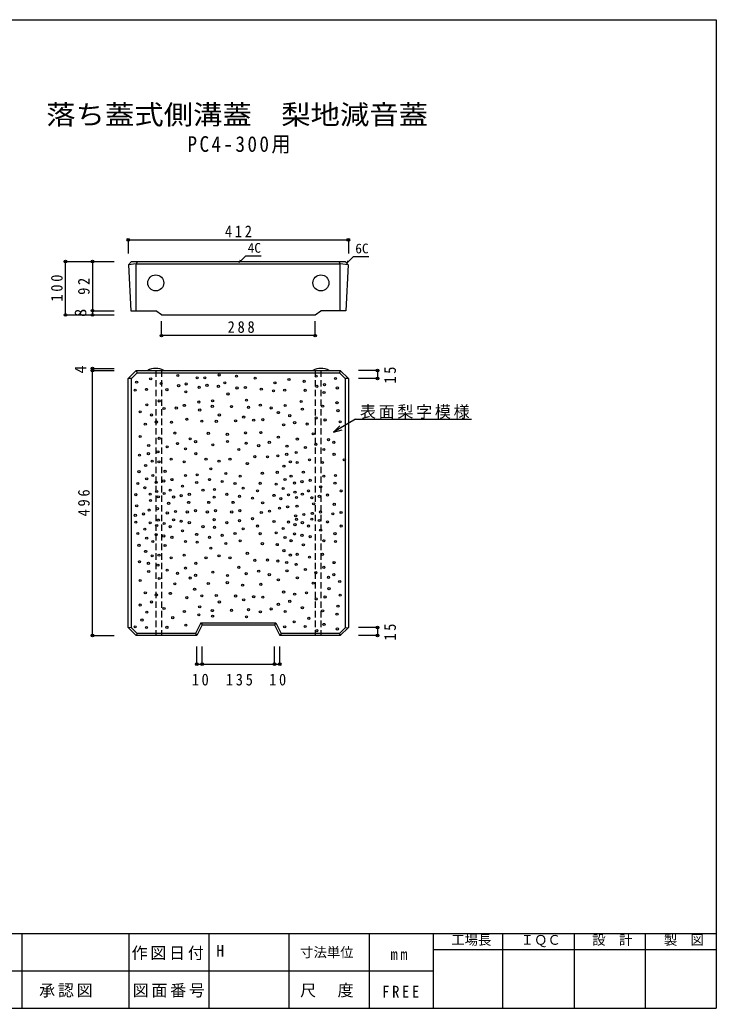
# Model space of a CAD drawing. Units: millimetres at full size, sheet at 1:10. Extents: x -1360 to 1340, y -960 to 890.
# Drawn here: x 36 to 1340, y -960 to 890 of the extents above; entities that cross this region are included whole.
import ezdxf
from ezdxf.enums import TextEntityAlignment as Align

# ---------------------------------------------------------------- set-up
doc = ezdxf.new("R2010")
doc.units = ezdxf.units.MM
doc.header["$LTSCALE"] = 10
doc.header["$PDMODE"] = 32
doc.header["$PDSIZE"] = 5
doc.linetypes.add('DASHED1', pattern=[1.8, 1.2, -0.6])
for name, color, linetype in [('0-1_躯体', 3, 'Continuous'), ('0-3_建具', 7, 'Continuous'), ('0-4_その他', 7, 'Continuous'), ('F-0_F-0ﾚｲﾔ', 2, 'Continuous')]:
    doc.layers.add(name, color=color, linetype=linetype)
doc.styles.add('ＭＳ ゴシック', font='')
doc.styles.get('ＭＳ ゴシック').set_extended_font_data('MS Gothic')

msp = doc.modelspace()

# ---------------------------------------------------------------- linework, layer by layer
at = {"layer": '0-1_躯体'}
for p, q in [((254.13, 433.48), (239.45, 431.48)), ((256.21, 437.48), (254.13, 433.48)), ((254.13, 433.48), (636.13, 433.48)), ((254.13, 345.48), (254.13, 433.48)), ((650.82, 431.48), (636.13, 433.48)), ((243.98, 345.48), (290.48, 345.48)), ((301.08, 337.48), (290.48, 345.48)), ((301.08, 337.48), (589.19, 337.48)), ((589.19, 337.48), (599.79, 345.48)), ((646.29, 345.48), (599.79, 345.48)), ((254.13, 233.48), (239.13, 218.48)), ((255.79, 229.48), (245.13, 218.82)), ((254.13, 233.48), (636.13, 233.48)), ((254.13, 233.48), (255.79, 229.48)), ((255.79, 229.48), (634.48, 229.48)), ((636.13, 233.48), (634.48, 229.48)), ((634.48, 229.48), (645.13, 218.82)), ((245.13, 218.82), (239.13, 218.48)), ((239.13, -247.52), (239.13, 218.48)), ((245.13, -247.87), (245.13, 218.82)), ((651.13, 218.48), (645.13, 218.82)), ((645.13, 218.82), (645.13, -247.87)), ((375.16, -238.52), (365.16, -258.52)), ((375.16, -238.52), (377.63, -242.52)), ((515.11, -238.52), (512.63, -242.52)), ((254.13, -262.52), (239.13, -247.52)), ((245.13, -247.87), (239.13, -247.52)), ((255.79, -258.52), (245.13, -247.87)), ((255.79, -258.52), (254.13, -262.52)), ((365.16, -258.52), (255.79, -258.52)), ((365.16, -258.52), (367.63, -262.52)), ((377.63, -242.52), (367.63, -262.52)), ((377.63, -242.52), (512.63, -242.52)), ((512.63, -242.52), (522.63, -262.52)), ((525.11, -258.52), (522.63, -262.52)), ((634.48, -258.52), (525.11, -258.52)), ((645.13, -247.87), (634.48, -258.52)), ((634.48, -258.52), (636.13, -262.52)), ((651.13, -247.52), (636.13, -262.52)), ((645.13, -247.87), (651.13, -247.52)), ((367.63, -262.52), (254.13, -262.52)), ((636.13, -262.52), (522.63, -262.52))]:
    msp.add_line(p, q, dxfattribs=at)
at = {"layer": '0-1_躯体', "linetype": 'DASHED1'}
for p, q in [((290.48, 233.48), (290.48, -262.52)), ((301.08, 233.48), (301.08, -262.52)), ((589.19, 233.48), (589.19, -262.52)), ((599.79, 233.48), (599.79, -262.52))]:
    msp.add_line(p, q, dxfattribs=at)
at = {"layer": '0-1_躯体'}
for points in [[(245.13, 437.48), (239.45, 431.48), (243.98, 345.48)], [(245.13, 437.48), (645.13, 437.48), (650.82, 431.48), (646.29, 345.48)], [(636.13, 345.48), (636.13, 433.48), (634.06, 437.48)], [(636.13, 233.48), (651.13, 218.48), (651.13, -247.52)], [(375.16, -238.52), (515.11, -238.52), (525.11, -258.52)]]:
    msp.add_lwpolyline(points, dxfattribs=at)
for centre in [(290.48, 397.48), (599.79, 397.48)]:
    msp.add_circle(centre, 15, dxfattribs=at)
for centre in [(290.48, 207.35), (599.79, 207.35)]:
    msp.add_arc(centre, 30.12, 60.13717, 119.86283, dxfattribs=at)
at = {"layer": '0-3_建具'}
for p, q in [((239.13, 478.01), (651.13, 478.01)), ((239.13, 478.01), (239.13, 452.34)), ((651.13, 478.01), (651.13, 452.34)), ((459.2, 448.17), (488.12, 448.17)), ((660.73, 447.08), (648.05, 434.39)), ((660.73, 447.08), (689.65, 447.08)), ((121.47, 337.48), (121.47, 437.48)), ((121.47, 437.48), (172.1, 437.48)), ((172.1, 437.48), (172.1, 345.48)), ((172.1, 437.48), (212.52, 437.48)), ((648.05, 434.39), (650.76, 439.29)), ((121.47, 337.48), (172.1, 337.48)), ((172.1, 345.48), (212.52, 345.48)), ((172.1, 345.48), (172.1, 337.48)), ((172.1, 337.48), (212.52, 337.48)), ((301.08, 298.85), (301.08, 326.01)), ((589.19, 298.85), (589.19, 326.01)), ((589.19, 298.85), (301.08, 298.85)), ((172.1, 233.48), (172.1, 237.48)), ((172.1, 237.48), (212.52, 237.48)), ((172.1, -262.52), (172.1, 233.48)), ((172.1, 233.48), (212.52, 233.48)), ((705.59, 233.48), (669.99, 233.48)), ((705.59, 233.48), (705.59, 218.48)), ((705.59, 218.48), (669.99, 218.48)), ((664.68, 142.21), (881.83, 142.21)), ((623.47, 118.01), (639.38, 122.53)), ((705.59, -247.52), (669.99, -247.52)), ((705.59, -247.52), (705.59, -262.52)), ((172.1, -262.52), (212.52, -262.52)), ((172.1, -262.52), (212.52, -262.52)), ((705.59, -262.52), (669.99, -262.52)), ((367.63, -316.02), (367.63, -282.7)), ((377.63, -316.02), (377.63, -282.7)), ((512.63, -316.02), (512.63, -282.7)), ((522.63, -316.02), (522.63, -282.7)), ((367.63, -316.02), (377.63, -316.02)), ((377.63, -316.02), (512.63, -316.02)), ((512.63, -316.02), (522.63, -316.02))]:
    msp.add_line(p, q, dxfattribs=at)
for points in [[(459.2, 448.17), (446.52, 435.49), (449.22, 440.39)], [(664.68, 142.21), (623.47, 118.01), (635.16, 129.71)]]:
    msp.add_lwpolyline(points, dxfattribs=at)
for p in [(239.13, 478.01), (651.13, 478.01), (121.47, 437.48), (172.1, 437.48), (121.47, 337.48), (172.1, 345.48), (172.1, 337.48), (301.08, 298.85), (589.19, 298.85), (172.1, 237.48), (172.1, 233.48), (705.59, 233.48), (705.59, 218.48), (705.59, -247.52), (172.1, -262.52), (705.59, -262.52), (367.63, -316.02), (377.63, -316.02), (512.63, -316.02), (522.63, -316.02)]:
    msp.add_point(p, dxfattribs=at)
at = {"layer": '0-4_その他'}
for centre in [(332, 224.28), (409.22, 225.17), (441.8, 222.94), (590.91, 222.96), (254.78, 211.78), (281.11, 218.03), (300.75, 209.32), (333.34, 205.3), (347.62, 208.42), (368.15, 219.81), (371.72, 202.17), (382.44, 219.81), (386.45, 205.75), (407.88, 203.96), (419.93, 210.44), (458.32, 201.73), (476.62, 219.37), (513.69, 210.46), (540.02, 216.71), (568.41, 213.39), (592.25, 203.98), (606.53, 207.1), (627.06, 218.49), (252.1, 196.82), (273.08, 198.16), (311.47, 197.71), (346.73, 193.69), (425.73, 189.68), (442.7, 200.84), (488.22, 198.6), (511.01, 195.5), (531.99, 196.83), (570.37, 196.39), (605.64, 192.37), (630.63, 200.85), (273.9, 169.37), (296.87, 176.6), (344.06, 168.22), (371.08, 174.54), (396.38, 166.49), (396.96, 176.84), (432.43, 166.02), (460.55, 178.07), (464.12, 164.68), (486.44, 168.7), (532.81, 168.05), (562.87, 175.49), (602.97, 166.89), (629.99, 173.22), (261.25, 156.14), (282.53, 150.39), (306.1, 162.47), (329.01, 163.3), (372.81, 159.59), (409.66, 150.4), (455.19, 146.38), (506.61, 163.49), (520.16, 154.82), (541.44, 149.07), (565.01, 161.14), (631.72, 158.27), (271.03, 133.14), (291.73, 137.17), (320.15, 136.7), (348.66, 142.34), (376.83, 138.89), (403.86, 138.32), (440.02, 139.24), (473.94, 140.58), (490.9, 141.47), (529.94, 131.82), (550.64, 135.84), (573.96, 133.38), (590.77, 144.72), (607.57, 141.02), (635.74, 137.57), (261.25, 110.14), (326.23, 116.47), (388.91, 115.89), (424.56, 114.17), (458.69, 116.75), (487.33, 117.37), (585.14, 115.14), (277.34, 93.31), (296.82, 106.55), (311.85, 90.76), (331.37, 96.8), (354.98, 105.54), (365.11, 100.45), (397.48, 94.59), (424.88, 100.76), (459.97, 97.42), (483.31, 92.82), (503.2, 99.23), (520.16, 108.82), (536.25, 91.99), (555.72, 105.23), (590.28, 95.47), (613.89, 104.22), (624.02, 99.13), (260.1, 75.06), (276.78, 77.94), (294.6, 81.39), (346.36, 86.92), (365.53, 77.98), (446.05, 85.64), (476.06, 72.39), (519.01, 73.74), (535.69, 76.62), (553.51, 80.07), (570.76, 89.43), (605.27, 85.6), (624.44, 76.65), (271.61, 55.73), (283.73, 63.92), (296.51, 62.64), (319.52, 67.75), (343.8, 62.64), (384.7, 67.75), (408.99, 63.92), (429.44, 67.75), (462, 59.34), (499.79, 71.93), (530.52, 54.41), (542.64, 62.59), (555.42, 61.32), (578.43, 66.43), (602.71, 61.32), (643.61, 66.43), (259.13, 44.27), (285.01, 37.08), (308.02, 44.75), (346.36, 37.08), (368.09, 38.35), (393.78, 49.53), (421.77, 40.91), (448.61, 35.8), (490.12, 41.26), (518.04, 42.95), (543.92, 35.75), (566.93, 43.42), (605.27, 35.75), (627, 37.03), (257.12, 22.18), (273.64, 30.94), (291.4, 24.3), (305.46, 26.85), (320.8, 29.41), (340.54, 17.18), (367.25, 23.92), (391.09, 29.41), (414.81, 25.75), (439.03, 22.07), (486.14, 22.46), (516.03, 20.86), (532.55, 29.61), (550.31, 22.97), (564.37, 25.53), (579.71, 28.09), (626.16, 22.6), (253.1, 1.09), (270.18, 14.14), (280.22, 2.09), (292.27, 7.11), (306.17, 3.37), (317.53, 9.51), (337.98, -0.71), (353.32, 1.84), (378.88, 9.51), (400.61, 10.79), (423.62, 1.84), (447.34, -1.81), (454.29, 13.35), (481.13, 8.23), (512.01, -0.23), (529.09, 12.82), (539.13, 0.77), (551.18, 5.79), (565.07, 2.05), (576.44, 8.19), (599.45, 15.86), (612.23, 0.52), (637.79, 8.19), (254.83, -19.59), (280.74, -9.76), (295.28, -2.93), (314.7, -15.12), (323.92, -3.27), (352.23, -13.33), (389.75, -13.33), (399.77, -3.64), (435.33, -13.33), (471.55, -5.49), (490.72, -14.23), (524.68, -6.18), (554.19, -4.25), (555.06, -20.48), (582.83, -4.59), (586.33, -16.01), (596.89, -2.04), (624.76, -16.91), (252.27, -37.48), (267.61, -34.92), (278.19, -27.65), (293.52, -25.1), (312.14, -33.01), (327.48, -30.46), (349.67, -31.23), (365.01, -28.67), (387.2, -31.23), (402.54, -28.67), (432.77, -31.23), (448.11, -28.67), (488.17, -32.12), (503.51, -29.56), (522.12, -24.08), (537.46, -21.52), (552.5, -38.37), (567.84, -35.82), (583.78, -33.91), (599.11, -31.35), (622.2, -34.8), (637.54, -32.24), (253.1, -50.38), (280.22, -51.39), (292.27, -56.41), (295.28, -46.36), (306.17, -52.66), (323.92, -46.02), (337.98, -48.58), (353.32, -51.14), (399.77, -45.65), (423.62, -51.14), (447.34, -47.48), (471.55, -43.8), (512.01, -49.06), (539.13, -50.06), (551.18, -55.08), (554.19, -45.04), (565.07, -51.34), (576.44, -57.48), (582.83, -44.7), (596.89, -47.26), (612.23, -49.81), (637.79, -57.48), (257.12, -71.47), (270.18, -63.44), (291.4, -73.59), (317.53, -58.81), (340.54, -66.47), (367.25, -73.22), (378.88, -58.81), (400.61, -60.08), (414.81, -75.05), (439.03, -71.37), (454.29, -62.64), (481.13, -57.53), (486.14, -71.75), (516.03, -70.15), (529.09, -62.11), (550.31, -72.27), (564.37, -74.82), (599.45, -65.15), (626.16, -71.89), (259.13, -93.57), (273.64, -80.23), (285.01, -86.37), (305.46, -76.15), (308.02, -94.04), (320.8, -78.7), (346.36, -86.37), (368.09, -87.65), (391.09, -78.7), (421.77, -90.2), (448.61, -85.09), (490.12, -90.55), (518.04, -92.24), (532.55, -78.91), (543.92, -85.05), (566.93, -92.72), (579.71, -77.38), (605.27, -85.05), (627, -86.33), (271.61, -105.03), (296.51, -111.93), (343.8, -111.93), (393.78, -98.83), (462, -108.63), (530.52, -103.7), (542.64, -111.89), (555.42, -110.61), (602.71, -110.61), (260.1, -124.36), (276.78, -127.23), (283.73, -113.21), (294.6, -130.68), (319.52, -117.04), (365.53, -127.27), (384.7, -117.04), (408.99, -113.21), (429.44, -117.04), (476.06, -121.69), (499.79, -121.22), (519.01, -123.03), (535.69, -125.91), (553.51, -129.36), (578.43, -115.72), (624.44, -125.95), (277.34, -142.61), (311.85, -140.05), (331.37, -146.09), (346.36, -136.22), (365.11, -149.75), (397.48, -143.88), (446.05, -134.94), (459.97, -146.71), (483.31, -142.11), (503.2, -148.52), (536.25, -141.28), (570.76, -138.73), (590.28, -144.77), (605.27, -134.89), (624.02, -148.42), (261.25, -159.43), (296.82, -155.85), (326.23, -165.76), (354.98, -154.83), (388.91, -165.18), (424.56, -163.46), (424.88, -150.05), (453.15, -168.09), (487.33, -166.66), (520.16, -158.11), (555.72, -154.52), (585.14, -164.44), (613.89, -153.51), (634.91, -161.44), (271.03, -182.44), (291.73, -186.46), (317.93, -183.61), (363.37, -175.85), (529.94, -181.11), (550.64, -185.14), (572.85, -182.5), (614.96, -174.74), (635.74, -186.86), (261.25, -205.44), (282.53, -199.69), (348.66, -191.64), (376.83, -188.19), (403.86, -187.61), (409.66, -199.69), (440.02, -188.53), (455.19, -195.67), (473.94, -189.87), (490.9, -190.76), (520.16, -204.11), (541.44, -198.36), (590.77, -194.01), (607.57, -190.31), (273.9, -218.66), (306.1, -211.76), (344.06, -217.51), (371.08, -223.84), (372.81, -208.89), (396.38, -215.79), (432.43, -215.31), (464.12, -213.97), (486.44, -217.99), (506.61, -212.78), (532.81, -217.34), (565.01, -210.44), (602.97, -216.19), (629.99, -222.51), (631.72, -207.56), (264.73, -233.48), (322.36, -229.05), (396.96, -226.14), (460.55, -227.36), (549.57, -236.81), (577.28, -230.16), (605.64, -241.66), (252.1, -246.11), (273.08, -247.45), (311.47, -247), (346.73, -242.99), (531.99, -246.13), (570.37, -245.68), (592.25, -253.27), (630.63, -250.15)]:
    msp.add_circle(centre, 2, dxfattribs=at)
at = {"layer": 'F-0_F-0ﾚｲﾔ'}
for p, q in [((-1360, 890), (1340, 890)), ((1340, 890), (1340, -960)), ((-1360, -820), (1340, -820)), ((40, -820), (40, -960)), ((240, -820), (240, -960)), ((390, -820), (390, -960)), ((540, -820), (540, -960)), ((690, -820), (690, -960)), ((810, -820), (810, -960)), ((940, -820), (940, -960)), ((1074, -820), (1074, -960)), ((1207, -820), (1207, -960)), ((810, -850), (1340, -850)), ((-860, -890), (810, -890)), ((-1360, -960), (1340, -960))]:
    msp.add_line(p, q, dxfattribs=at)

# ---------------------------------------------------------------- texts
at = {"layer": '0-3_建具', "color": 3, "style": 'ＭＳ ゴシック', "width": 1.1}
msp.add_text('落ち蓋式側溝蓋\u3000梨地減音蓋', height=36.66, dxfattribs=at).set_placement((85.39, 683.17), align=Align.BOTTOM_LEFT)
at = {"layer": '0-3_建具', "color": 4, "style": 'ＭＳ ゴシック'}
for s, p in [('4C', (462.65, 448.41)), ('6C', (664.18, 447.32))]:
    msp.add_text(s, height=18.33, dxfattribs=at).set_placement(p, align=Align.BOTTOM_LEFT)
at = {"layer": '0-3_建具', "style": 'ＭＳ ゴシック'}
for s, p in [('8', (167.1, 333.98)), ('4', (167.1, 227.98))]:
    msp.add_text(s, height=21.99, rotation=90, dxfattribs=at).set_placement(p, align=Align.BOTTOM_LEFT)
at = {"layer": '0-3_建具', "attachment_point": 7, "style": 'ＭＳ ゴシック'}
for s, insert, char_height in [('\\T1.25;\\W0.9;PC4-300用', (349.93, 639.4), 29.33), ('\\T1.38;\\W0.9;412', (420.13, 483.01), 21.99), ('\\T1.38;\\W0.9;288', (425.11, 303.77), 21.99), ('\\T1.17;表面梨字模様', (672.82, 142.99), 21.99), ('\\T1.36;\\W0.9;10', (358.01, -356.19), 21.99), ('\\T1.38;\\W0.9;135', (421.76, -356.19), 21.99), ('\\T1.36;\\W0.9;10', (503.01, -356.19), 21.99)]:
    msp.add_mtext(s, dxfattribs=dict(at, insert=insert, char_height=char_height))
at = {"layer": '0-3_建具', "char_height": 21.99, "attachment_point": 7, "rotation": 90, "style": 'ＭＳ ゴシック'}
for s, insert in [('\\T1.38;\\W0.9;100', (116.47, 362.48)), ('\\T1.36;\\W0.9;92', (167.1, 375.23)), ('\\T1.36;\\W0.9;15', (740.53, 209.07)), ('\\T1.38;\\W0.9;496', (167.1, -39.52)), ('\\T1.36;\\W0.9;15', (740.53, -271.93))]:
    msp.add_mtext(s, dxfattribs=dict(at, insert=insert))
at = {"layer": 'F-0_F-0ﾚｲﾔ', "color": 4, "style": 'ＭＳ ゴシック'}
for s, p in [('工場長', (843.95, -846.76)), ('ＩＱＣ', (973.95, -846.76)), ('設\u3000計', (1107.95, -846.76)), ('製\u3000図', (1241.95, -846.76)), ('寸法単位', (560.88, -870))]:
    msp.add_text(s, height=18.33, dxfattribs=at).set_placement(p, align=Align.BOTTOM_LEFT)
at = {"layer": 'F-0_F-0ﾚｲﾔ', "color": 7, "style": 'ＭＳ ゴシック'}
msp.add_text('H', height=21.99, dxfattribs=at).set_placement((403.79, -870), align=Align.BOTTOM_LEFT)
at = {"layer": 'F-0_F-0ﾚｲﾔ', "color": 7, "char_height": 21.99, "attachment_point": 7, "style": 'ＭＳ ゴシック'}
for s, insert in [('\\T1.17;作図日付', (245.36, -870)), ('\\T1.36;\\W0.9;mm', (730.15, -870)), ('\\T1.17;承認図', (72.19, -940)), ('\\T1.17;図面番号', (247.38, -940)), ('\\T1.17;尺\u3000度', (560.88, -940)), ('\\T1.38;\\W0.9;FREE', (714.6, -940))]:
    msp.add_mtext(s, dxfattribs=dict(at, insert=insert))

doc.saveas('drawing.dxf')
